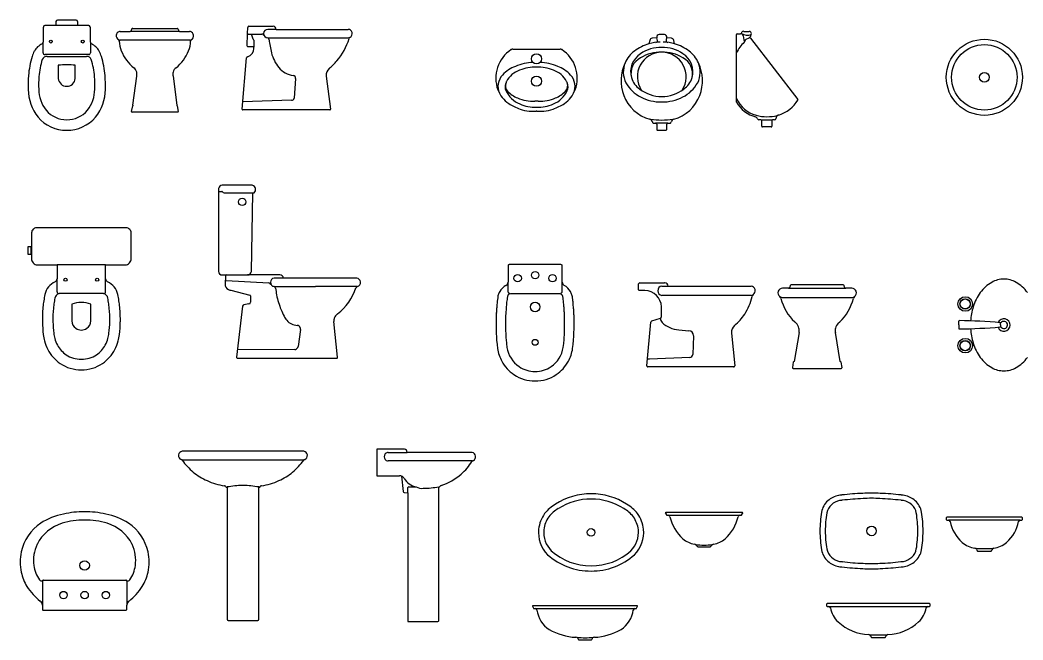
# Model space of a CAD drawing. Extents: x 39.13 to 46.93, y 83.64 to 89.41.
# Drawn here: x 39.307 to 44.118, y 86.313 to 89.286 of the extents above; entities that cross this region are included whole.
import ezdxf

# ---------------------------------------------------------------- set-up
doc = ezdxf.new("R2010")
doc.units = 0
doc.header["$LTSCALE"] = 0.02
doc.header["$MEASUREMENT"] = 0
doc.layers.get('0').update_dxf_attribs({"linetype": 'CONTINUOUS'})

msp = doc.modelspace()

# ---------------------------------------------------------------- linework, layer by layer
for p, q in [((39.5315, 89.2857), (39.4869, 89.2857)), ((39.5761, 89.2857), (39.5315, 89.2857)), ((39.418, 89.2492), (39.418, 89.1792)), ((39.5315, 89.2603), (39.4301, 89.2603)), ((39.4798, 89.2786), (39.4798, 89.2603)), ((39.6329, 89.2603), (39.5315, 89.2603)), ((39.5832, 89.2786), (39.5832, 89.2603)), ((39.6451, 89.1792), (39.6451, 89.2492)), ((39.8413, 89.2357), (39.8418, 89.2393)), ((39.8479, 89.2449), (39.9543, 89.2449)), ((39.9543, 89.2449), (40.0607, 89.2449)), ((40.0668, 89.2393), (40.0673, 89.2357)), ((40.3979, 89.2219), (40.3999, 89.2503)), ((40.405, 89.2558), (40.5221, 89.2558)), ((40.5363, 89.2411), (40.4952, 89.2411)), ((40.5363, 89.2411), (40.6881, 89.2411)), ((40.6881, 89.2411), (40.8809, 89.2411)), ((39.9543, 89.1896), (39.7875, 89.1896)), ((39.7881, 89.2307), (39.8357, 89.2307)), ((39.9543, 89.2307), (39.8357, 89.2307)), ((40.0729, 89.2307), (39.9543, 89.2307)), ((40.1211, 89.1896), (39.9543, 89.1896)), ((40.0729, 89.2307), (40.1205, 89.2307)), ((40.3974, 89.161), (40.3979, 89.2219)), ((40.4014, 89.2188), (40.4673, 89.2188)), ((40.426, 89.1948), (40.4177, 89.2188)), ((40.4283, 89.1888), (40.4293, 89.155)), ((40.4952, 89.2006), (40.6881, 89.2006)), ((40.6881, 89.2006), (40.8809, 89.2006)), ((42.3277, 89.1879), (42.3236, 89.1716)), ((42.3616, 89.201), (42.3393, 89.199)), ((42.3855, 89.2157), (42.3728, 89.2157)), ((42.3981, 89.2157), (42.3855, 89.2157)), ((42.4316, 89.199), (42.4093, 89.201)), ((42.4473, 89.1716), (42.4432, 89.1879)), ((42.7444, 88.892), (42.7444, 89.2169)), ((42.7475, 89.22), (42.7637, 89.22)), ((42.7672, 89.222), (42.7698, 89.2271)), ((42.7761, 89.2098), (42.7784, 89.1901)), ((42.7785, 89.2129), (42.7785, 89.2129)), ((42.7789, 89.2316), (42.8053, 89.2316)), ((42.79, 89.1936), (42.8042, 89.1997)), ((42.8113, 89.1982), (43.0384, 88.9052)), ((39.418, 89.128), (39.418, 89.1792)), ((39.6451, 89.1792), (39.6451, 89.128)), ((40.4263, 89.158), (40.4009, 89.158)), ((40.4293, 89.1489), (40.4293, 89.155)), ((41.6718, 89.1467), (41.7849, 89.1467)), ((41.7849, 89.1467), (41.8979, 89.1467)), ((39.6371, 89.1199), (39.4259, 89.1199)), ((39.4367, 89.1113), (39.5315, 89.1113)), ((39.5315, 89.1113), (39.6263, 89.1113)), ((40.3724, 88.8588), (40.3933, 89.1038)), ((39.491, 89.0687), (39.491, 89.0049)), ((39.5721, 89.0049), (39.5721, 89.0687)), ((39.8487, 88.8769), (39.8671, 89.0163)), ((40.0415, 89.0163), (40.0599, 88.8769)), ((40.629, 89.0054), (40.6219, 88.9107)), ((40.7765, 89.0171), (40.7968, 88.8589)), ((41.6373, 88.9831), (41.6361, 88.9796)), ((41.9336, 88.9796), (41.9324, 88.9831)), ((40.6098, 88.901), (40.3753, 88.8933)), ((39.8428, 88.8475), (39.8479, 88.8749)), ((40.0607, 88.8749), (40.0658, 88.8475)), ((40.7933, 88.8549), (40.3759, 88.8549)), ((41.7849, 88.8964), (41.7769, 88.8962)), ((41.7928, 88.8962), (41.7849, 88.8964)), ((39.8484, 88.8439), (39.8451, 88.8439)), ((39.9543, 88.8439), (39.8484, 88.8439)), ((40.0602, 88.8439), (39.9543, 88.8439)), ((40.0635, 88.8439), (40.0602, 88.8439)), ((41.7849, 88.8487), (41.7831, 88.8487)), ((41.7866, 88.8487), (41.7849, 88.8487)), ((42.8605, 88.8069), (42.8514, 88.8069)), ((42.8635, 88.8074), (42.9152, 88.8074)), ((42.8651, 88.7765), (42.8651, 88.8033)), ((42.9137, 88.8033), (42.9137, 88.7765)), ((42.9259, 88.8069), (42.9168, 88.8069)), ((42.9345, 88.8201), (42.9325, 88.8125)), ((42.3464, 88.7915), (42.3561, 88.7915)), ((42.3855, 88.7915), (42.3586, 88.7915)), ((42.3611, 88.7864), (42.3611, 88.7611)), ((42.3642, 88.7581), (42.3855, 88.7581)), ((42.4123, 88.7915), (42.3855, 88.7915)), ((42.3855, 88.7581), (42.4067, 88.7581)), ((42.4098, 88.7611), (42.4098, 88.7864)), ((42.4148, 88.7915), (42.4245, 88.7915)), ((42.9107, 88.7734), (42.8681, 88.7734)), ((40.2601, 88.4775), (40.2601, 88.4633)), ((40.4213, 88.4932), (40.2773, 88.4932)), ((40.2601, 88.4633), (40.2601, 88.0798)), ((40.2601, 88.4633), (40.2748, 88.4633)), ((40.2885, 88.4572), (40.4243, 88.4572)), ((40.4172, 88.0796), (40.4243, 88.4572)), ((40.4243, 88.4572), (40.4299, 88.4572)), ((39.6015, 88.2889), (39.3862, 88.2889)), ((39.8167, 88.2889), (39.6015, 88.2889)), ((39.3627, 88.2658), (39.3627, 88.1957)), ((39.8402, 88.1419), (39.8402, 88.2658)), ((39.345, 88.1977), (39.345, 88.1622)), ((39.3612, 88.1977), (39.345, 88.1977)), ((39.3612, 88.1957), (39.3612, 88.1977)), ((39.3627, 88.1957), (39.3612, 88.1957)), ((39.3612, 88.1653), (39.3612, 88.1957)), ((39.3627, 88.1957), (39.3627, 88.1653)), ((39.345, 88.1622), (39.3612, 88.1622)), ((39.3612, 88.1653), (39.3627, 88.1653)), ((39.3612, 88.1622), (39.3612, 88.1653)), ((39.3627, 88.1653), (39.3627, 88.1419)), ((39.3911, 88.1115), (39.4849, 88.1115)), ((39.4849, 88.1115), (39.4849, 88.0441)), ((39.718, 88.1115), (39.4849, 88.1115)), ((39.718, 88.1115), (39.8118, 88.1115)), ((39.718, 88.0441), (39.718, 88.1115)), ((41.6482, 88.1073), (41.6482, 88.0292)), ((41.778, 88.1128), (41.6538, 88.1128)), ((41.9021, 88.1128), (41.778, 88.1128)), ((41.9077, 88.0292), (41.9077, 88.1073)), ((39.4849, 87.9818), (39.4849, 88.0441)), ((39.718, 87.9818), (39.718, 88.0441)), ((40.2765, 88.0634), (40.2986, 88.0634)), ((40.2935, 88.0595), (40.2905, 88.0198)), ((40.2966, 88.036), (40.5003, 88.0249)), ((40.2986, 88.0634), (40.3985, 88.0634)), ((40.5541, 88.0634), (40.3985, 88.0634)), ((40.5703, 88.0482), (40.5262, 88.0482)), ((40.7244, 88.0482), (40.5703, 88.0482)), ((40.9226, 88.0482), (40.7244, 88.0482)), ((40.3136, 87.9911), (40.3168, 87.9903)), ((40.3181, 87.99), (40.4098, 87.9668)), ((40.5262, 88.0076), (40.7244, 88.0076)), ((40.9226, 88.0076), (40.7244, 88.0076)), ((41.6482, 87.9825), (41.6482, 88.0292)), ((41.9077, 87.9825), (41.9077, 88.0292)), ((42.2746, 87.9921), (42.2746, 88.02)), ((42.305, 87.989), (42.2776, 87.989)), ((42.2806, 88.026), (42.3992, 88.026)), ((42.3861, 88.0098), (42.416, 88.0098)), ((42.416, 88.0098), (42.6, 88.0098)), ((42.6, 88.0098), (42.8139, 88.0098)), ((42.9942, 88.0004), (42.9648, 88.0004)), ((42.9942, 88.0004), (43.131, 88.0004)), ((43.0013, 88.012), (42.9997, 88.0049)), ((43.131, 88.0156), (43.0063, 88.0156)), ((43.2557, 88.0156), (43.131, 88.0156)), ((43.131, 88.0004), (43.2679, 88.0004)), ((43.2623, 88.0049), (43.2608, 88.012)), ((43.2973, 88.0004), (43.2679, 88.0004)), ((39.4965, 87.9742), (39.4946, 87.9743)), ((39.6015, 87.9742), (39.4965, 87.9742)), ((39.7064, 87.9742), (39.6015, 87.9742)), ((39.7083, 87.9743), (39.7064, 87.9742)), ((40.4132, 87.963), (40.4132, 87.9331)), ((41.6483, 87.981), (41.6482, 87.9825)), ((41.778, 87.9724), (41.6592, 87.9724)), ((41.8967, 87.9724), (41.778, 87.9724)), ((41.9076, 87.981), (41.9077, 87.9825)), ((42.6, 87.9647), (42.3861, 87.9647)), ((42.8139, 87.9647), (42.6, 87.9647)), ((42.9648, 87.9548), (43.131, 87.9548)), ((43.131, 87.9548), (43.2973, 87.9548)), ((39.5553, 87.923), (39.5553, 87.8429)), ((39.6476, 87.8429), (39.6476, 87.923)), ((40.3752, 87.9139), (40.3454, 87.6691)), ((40.4056, 87.924), (40.3809, 87.9205)), ((42.384, 87.8637), (42.384, 87.911)), ((40.8307, 87.6691), (40.8126, 87.8398)), ((42.3374, 87.8431), (42.3787, 87.8561)), ((43.8109, 87.8241), (43.8109, 87.8421)), ((40.6519, 87.8013), (40.6407, 87.7202)), ((42.3136, 87.6276), (42.3323, 87.837)), ((42.3323, 87.837), (42.3323, 87.8375)), ((42.4672, 87.8), (42.5158, 87.7959)), ((43.0231, 87.8382), (43.0296, 87.8321)), ((43.2324, 87.8321), (43.239, 87.8382)), ((43.8109, 87.8241), (43.8109, 87.8062)), ((44.0109, 87.8241), (44.0109, 87.8323)), ((44.0109, 87.8241), (44.0109, 87.816)), ((41.5935, 87.7504), (41.5955, 87.7302)), ((41.6386, 87.7542), (41.6405, 87.7352)), ((41.9154, 87.7352), (41.9173, 87.7542)), ((41.9604, 87.7302), (41.9624, 87.7504)), ((42.5376, 87.7721), (42.5341, 87.6819)), ((42.7201, 87.7843), (42.7353, 87.6276)), ((43.0438, 87.7875), (43.0201, 87.6481)), ((43.242, 87.6481), (43.2182, 87.7875)), ((40.6247, 87.706), (40.3497, 87.7045)), ((41.5955, 87.7302), (41.598, 87.7099)), ((41.6405, 87.7352), (41.6429, 87.7159)), ((41.913, 87.7159), (41.9154, 87.7352)), ((41.9579, 87.7099), (41.9604, 87.7302)), ((40.3505, 87.6635), (40.8257, 87.6635)), ((42.3249, 87.6591), (42.3164, 87.6591)), ((42.3259, 87.6591), (42.3249, 87.6591)), ((42.5199, 87.6677), (42.3259, 87.6591)), ((42.7302, 87.6221), (42.3186, 87.6221)), ((43.0165, 87.6445), (43.0119, 87.6192)), ((43.0155, 87.6152), (43.0205, 87.6152)), ((43.0165, 87.6446), (43.0165, 87.6445)), ((43.0205, 87.6152), (43.131, 87.6152)), ((43.131, 87.6152), (43.2416, 87.6152)), ((43.2416, 87.6152), (43.2466, 87.6152)), ((43.2456, 87.6445), (43.2455, 87.6446)), ((43.2501, 87.6192), (43.2456, 87.6445)), ((40.1652, 87.2178), (40.0862, 87.2178)), ((40.3766, 87.2178), (40.1652, 87.2178)), ((40.5879, 87.2178), (40.3766, 87.2178)), ((40.6669, 87.2178), (40.5879, 87.2178)), ((41.0186, 87.2281), (41.0186, 87.1004)), ((41.1493, 87.2281), (41.0186, 87.2281)), ((40.0858, 87.1773), (40.3766, 87.1773)), ((40.3766, 87.1773), (40.6673, 87.1773)), ((41.2732, 87.1714), (41.0727, 87.1714)), ((41.0728, 87.2119), (41.1635, 87.2119)), ((41.2732, 87.2119), (41.1635, 87.2119)), ((41.4736, 87.2119), (41.2732, 87.2119)), ((41.4737, 87.1714), (41.2732, 87.1714)), ((41.0186, 87.1004), (41.1267, 87.1004)), ((41.1372, 87.0984), (41.1453, 87.0254)), ((40.2934, 87.0485), (40.2939, 87.0479)), ((40.3005, 87.0463), (40.3005, 86.4119)), ((40.3775, 87.0536), (40.3744, 87.0535)), ((40.4526, 86.4119), (40.4526, 87.0463)), ((40.4592, 87.0479), (40.4597, 87.0485)), ((41.1681, 87.0188), (41.1681, 87.0436)), ((41.1716, 87.0472), (41.2076, 87.0472)), ((41.3161, 86.405), (41.3161, 87.0472)), ((41.1504, 87.0198), (41.1681, 87.0188)), ((41.1681, 87.0188), (41.1676, 86.4009)), ((42.4028, 86.9209), (42.4078, 86.9123)), ((42.5883, 86.9234), (42.4043, 86.9234)), ((42.4098, 86.9113), (42.4159, 86.9113)), ((42.4159, 86.9113), (42.5883, 86.9113)), ((42.7723, 86.9234), (42.5883, 86.9234)), ((42.5883, 86.9113), (42.7606, 86.9113)), ((42.7606, 86.9113), (42.7667, 86.9113)), ((42.7687, 86.9123), (42.7738, 86.9209)), ((43.7504, 86.8986), (43.7504, 86.8905)), ((43.9329, 86.9016), (43.7534, 86.9016)), ((43.7534, 86.8874), (43.7613, 86.8874)), ((43.7678, 86.8874), (43.7613, 86.8874)), ((43.9329, 86.8874), (43.7678, 86.8874)), ((44.1123, 86.9016), (43.9329, 86.9016)), ((44.0979, 86.8874), (43.9329, 86.8874)), ((44.1044, 86.8874), (44.0979, 86.8874)), ((44.1044, 86.8874), (44.1123, 86.8874)), ((44.1153, 86.8905), (44.1153, 86.8986)), ((42.5589, 86.7597), (42.5883, 86.7597)), ((42.5883, 86.7597), (42.6177, 86.7597)), ((43.8965, 86.7456), (43.898, 86.7409)), ((43.8999, 86.7394), (43.9329, 86.7394)), ((43.9329, 86.7394), (43.9658, 86.7394)), ((43.9678, 86.7409), (43.9692, 86.7456)), ((39.4144, 86.5955), (39.4144, 86.4797)), ((39.42, 86.6001), (39.6172, 86.6001)), ((39.6172, 86.6001), (39.8144, 86.6001)), ((39.8199, 86.5955), (39.8199, 86.4797)), ((39.4144, 86.4797), (39.4144, 86.4603)), ((39.419, 86.4561), (39.6172, 86.4561)), ((39.6172, 86.4561), (39.8154, 86.4561)), ((39.8199, 86.4603), (39.8199, 86.4797)), ((41.7658, 86.4741), (41.7703, 86.465)), ((42.0177, 86.4766), (41.7673, 86.4766)), ((41.7719, 86.4641), (41.7792, 86.4641)), ((41.7792, 86.4641), (42.0177, 86.4641)), ((42.2681, 86.4766), (42.0177, 86.4766)), ((42.0177, 86.4641), (42.2562, 86.4641)), ((42.2562, 86.4641), (42.2635, 86.4641)), ((42.265, 86.465), (42.2696, 86.4741)), ((43.176, 86.4845), (43.176, 86.4764)), ((43.4243, 86.4875), (43.179, 86.4875)), ((43.179, 86.4733), (43.1869, 86.4733)), ((43.1869, 86.4733), (43.1934, 86.4733)), ((43.1934, 86.4733), (43.4243, 86.4733)), ((43.6697, 86.4875), (43.4243, 86.4875)), ((43.4243, 86.4733), (43.6553, 86.4733)), ((43.6553, 86.4733), (43.6618, 86.4733)), ((43.6618, 86.4733), (43.6697, 86.4733)), ((43.6727, 86.4764), (43.6727, 86.4845)), ((40.3056, 86.4068), (40.3766, 86.4068)), ((40.3766, 86.4068), (40.4475, 86.4068)), ((41.1676, 86.4009), (41.312, 86.4009)), ((41.9888, 86.3129), (42.0177, 86.3129)), ((42.0177, 86.3129), (42.0466, 86.3129)), ((43.388, 86.3315), (43.3894, 86.3268)), ((43.3914, 86.3253), (43.4243, 86.3253)), ((43.4243, 86.3253), (43.4573, 86.3253)), ((43.4592, 86.3268), (43.4607, 86.3315))]:
    msp.add_line(p, q)
for centre, radius in [((39.455, 89.1823), 0.0071), ((39.6081, 89.1823), 0.0071), ((43.9329, 89.0111), 0.1825), ((43.9329, 89.0111), 0.1571), ((41.7849, 89.1001), 0.0243), ((41.7849, 88.9927), 0.0243), ((43.9329, 89.0111), 0.0228), ((40.3733, 88.4136), 0.0177), ((41.778, 88.0621), 0.0177), ((39.5254, 88.0406), 0.0076), ((39.6775, 88.0406), 0.0076), ((41.6943, 88.0474), 0.0177), ((41.8616, 88.0474), 0.0177), ((43.8409, 87.9241), 0.035), ((43.8409, 87.9241), 0.025), ((43.8409, 87.9241), 0.024), ((41.778, 87.9096), 0.0228), ((41.778, 87.7403), 0.0142), ((43.8409, 87.7241), 0.035), ((43.8409, 87.7241), 0.025), ((43.8409, 87.7241), 0.024), ((42.0465, 86.8288), 0.0182), ((43.3916, 86.8355), 0.0228), ((39.6172, 86.67), 0.0228), ((39.5158, 86.5281), 0.0177), ((39.6172, 86.5281), 0.0177), ((39.7186, 86.5281), 0.0177)]:
    msp.add_circle(centre, radius)
for centre, radius, start, end in [((39.4871, 89.2784), 0.00728, 91.4261, 178.5739), ((39.5759, 89.2784), 0.00728, 1.4261, 88.5739), ((39.4297, 89.2486), 0.0117, 87.8078, 177.2131), ((39.6333, 89.2486), 0.0117, 2.7869, 92.1922), ((39.8357, 89.2363), 0.0056, 269.9675, 354.5798), ((39.8475, 89.2391), 0.00574, 86.5792, 178.4417), ((40.0611, 89.2391), 0.00574, 1.5583, 93.4208), ((40.0729, 89.2363), 0.0056, 185.4202, 270.0325), ((40.4054, 89.2504), 0.00547, 94.1616, 181.2911), ((40.4957, 89.2209), 0.0203, 91.377, 268.623), ((40.5206, 89.2402), 0.0157, 3.3524, 84.6374), ((40.8804, 89.2209), 0.0203, 299.8396, 88.623), ((39.7895, 89.2101), 0.0207, 104.2882, 240.8835), ((39.7752, 89.1849), 0.00832, 1.3411, 59.4583), ((39.7895, 89.2101), 0.0207, 240.8835, 257.3981), ((39.7883, 89.2129), 0.0177, 90.4662, 102.6402), ((39.7872, 89.1981), 0.00847, 254.9055, 271.9871), ((40.1203, 89.2129), 0.0177, 77.3598, 89.5338), ((40.1214, 89.1981), 0.00847, 268.0129, 285.0945), ((40.1191, 89.2101), 0.0207, 282.6019, 299.1165), ((40.1191, 89.2101), 0.0207, 299.1165, 75.7118), ((40.1334, 89.1849), 0.00832, 120.5417, 178.6589), ((40.4012, 89.2222), 0.00334, 185.0477, 273.7497), ((40.4066, 89.1838), 0.0223, 20.4957, 29.4944), ((40.4191, 89.1876), 0.00927, 7.6213, 25.579), ((40.4681, 89.2091), 0.00973, 25.1718, 94.4429), ((40.4911, 89.1903), 0.0108, 6.2997, 74.787), ((41.2481, 89.2915), 0.753, 187.6314, 192.49), ((40.593, 89.2889), 0.3072, 319.6681, 342.5011), ((40.8804, 89.2209), 0.0203, 271.377, 299.8396), ((40.8985, 89.193), 0.013, 127.8128, 164.3008), ((42.342, 89.1846), 0.0147, 100.3625, 167.0914), ((42.3561, 89.1869), 0.0086, 273.0142, 6.5565), ((42.3729, 89.2041), 0.0116, 90.3819, 195.2487), ((42.324, 89.1854), 0.0407, 3.4314, 22.5579), ((42.398, 89.2041), 0.0116, 344.7513, 89.6181), ((42.4469, 89.1854), 0.0407, 157.4421, 176.5686), ((42.4148, 89.1869), 0.0086, 173.4435, 266.9858), ((42.4289, 89.1846), 0.0147, 12.9086, 79.6375), ((42.7475, 89.2169), 0.00304, 90, 180), ((42.7642, 89.2073), 0.0127, 90.5852, 92.4239), ((42.7639, 89.2237), 0.0037, 272.4449, 332.9609), ((42.7642, 89.2073), 0.0127, 57.0305, 90.5852), ((42.7966, 89.2666), 0.0534, 236.62, 290.0311), ((42.778, 89.222), 0.00969, 84.7956, 148.3345), ((42.7651, 89.2086), 0.0112, 6.4831, 57.0305), ((42.776, 89.2125), 0.00253, 47.3931, 47.5376), ((42.788, 89.1909), 0.00966, 184.6853, 242.5951), ((42.7958, 89.1831), 0.0119, 118.5009, 170.9842), ((42.8063, 89.1918), 0.00817, 51.5282, 104.2823), ((42.8059, 89.2233), 0.00831, 26.6179, 94.6666), ((42.8189, 89.2041), 0.00958, 153.6028, 217.8184), ((42.779, 89.2313), 0.0389, 323.7706, 337.5139), ((42.8028, 89.2201), 0.0126, 342.8586, 33.4016), ((39.4443, 89.0999), 0.0776, 113.4269, 151.7341), ((39.4094, 89.1787), 0.00861, 297.917, 3.3675), ((39.6536, 89.1787), 0.00861, 176.6325, 242.083), ((39.6188, 89.0999), 0.0776, 28.2659, 66.5731), ((39.9037, 89.1851), 0.1202, 180.0013, 203.092), ((39.9756, 89.2099), 0.1961, 201.5225, 231.295), ((39.933, 89.2099), 0.1961, 308.705, 338.4775), ((40.0049, 89.1851), 0.1202, 336.908, 359.9987), ((40.4004, 89.161), 0.00302, 178.6609, 280.1365), ((40.3862, 89.1512), 0.0432, 287.1521, 356.995), ((40.4261, 89.1548), 0.00325, 3.638, 86.362), ((41.7529, 89.0071), 0.1634, 123.2746, 200.0365), ((41.6721, 89.1323), 0.0144, 90.945, 127.9351), ((41.8976, 89.1323), 0.0144, 52.0649, 89.055), ((41.8168, 89.0071), 0.1634, 339.9635, 56.7254), ((42.3815, 88.9697), 0.2101, 105.9954, 127.1347), ((42.3796, 88.9921), 0.1624, 87.9205, 126.0029), ((42.3815, 88.9697), 0.2101, 90.8586, 105.9954), ((42.3913, 88.9921), 0.1624, 53.9971, 92.0795), ((42.3894, 88.9697), 0.2101, 74.0046, 89.1414), ((42.3894, 88.9697), 0.2101, 52.8653, 74.0046), ((42.8733, 89.073), 0.1403, 130.9441, 156.7971), ((42.776, 89.1848), 0.008, 313.0631, 1.6972), ((39.7789, 88.9833), 0.4327, 162.8276, 175.2411), ((39.4679, 89.0843), 0.1059, 150.3607, 165.3493), ((39.7789, 88.9833), 0.382, 162.8276, 175.242), ((39.4362, 89.0874), 0.0239, 88.7269, 158.6533), ((39.4259, 89.1278), 0.00792, 178.4283, 270), ((39.6268, 89.0874), 0.0239, 21.3467, 91.2731), ((39.6371, 89.1278), 0.00792, 270, 1.5717), ((39.2841, 88.9833), 0.382, 4.758, 17.1724), ((39.5951, 89.0843), 0.1059, 14.6507, 29.6393), ((39.2841, 88.9833), 0.4327, 4.7589, 17.1724), ((40.4012, 89.1021), 0.00809, 106.8128, 168.1663), ((40.7114, 89.1835), 0.2059, 195.4562, 217.6739), ((40.5902, 89.2961), 0.314, 309.435, 318.9953), ((42.34, 89.0231), 0.1425, 126.7849, 156.2707), ((42.3357, 89.038), 0.0999, 121.107, 196.6134), ((42.3208, 89.0295), 0.0833, 116.1699, 193.9306), ((42.3859, 89.0139), 0.1177, 90.209, 213.2276), ((42.3806, 88.9482), 0.1835, 88.4845, 121.7347), ((42.3903, 88.9482), 0.1835, 58.2653, 91.5155), ((42.385, 89.0139), 0.1177, 326.7724, 89.791), ((42.4352, 89.038), 0.0999, 343.3866, 58.893), ((42.4501, 89.0295), 0.0833, 346.0694, 63.8301), ((42.4309, 89.0231), 0.1425, 23.7293, 53.2151), ((39.5315, 88.7999), 0.2718, 81.4217, 98.5783), ((39.8311, 89.0264), 0.0374, 15.6886, 54.2955), ((40.0775, 89.0264), 0.0374, 125.7045, 164.3114), ((40.631, 89.1261), 0.1072, 219.6478, 263.2505), ((40.8163, 89.0234), 0.0403, 131.3469, 188.9427), ((41.742, 88.9097), 0.1647, 110.8299, 136.9827), ((41.7381, 88.9396), 0.1107, 108.0847, 151.9758), ((41.7712, 88.8633), 0.2187, 90.6695, 113.6486), ((41.7833, 88.8446), 0.2155, 89.5804, 111.659), ((41.7864, 88.8446), 0.2155, 68.341, 90.4196), ((41.7985, 88.8633), 0.2187, 66.3514, 89.3305), ((41.8316, 88.9396), 0.1107, 28.0242, 71.9153), ((41.8277, 88.9097), 0.1647, 43.0173, 69.1701), ((42.3902, 88.9946), 0.2, 154.5906, 200.5756), ((42.3165, 89.0367), 0.1155, 157.7484, 206.5163), ((42.4544, 89.0367), 0.1155, 333.4837, 22.2516), ((42.3807, 88.9946), 0.2, 339.4244, 25.4094), ((39.8535, 88.977), 0.5076, 175.2286, 182.7183), ((39.8535, 88.977), 0.4569, 175.2279, 182.8624), ((39.5315, 89.0086), 0.0407, 185.2391, 354.7609), ((39.2095, 88.977), 0.4569, 357.1376, 4.7721), ((39.2095, 88.977), 0.5076, 357.2817, 4.7714), ((39.8169, 89.0264), 0.0512, 348.5788, 11.4212), ((40.0917, 89.0264), 0.0512, 168.5788, 191.4212), ((40.6159, 89.0066), 0.0132, 354.8932, 78.9558), ((41.6785, 88.9678), 0.0786, 136.3128, 205.1724), ((41.8912, 88.9678), 0.0786, 334.8276, 43.6872), ((42.3344, 89.0365), 0.0982, 195.9887, 236.3808), ((42.4365, 89.0365), 0.0982, 303.6192, 344.0113), ((39.5586, 88.9538), 0.212, 180.2252, 218.926), ((39.5586, 88.9538), 0.1613, 179.85, 218.7301), ((39.5045, 88.9538), 0.1613, 321.2699, 0.15), ((39.5045, 88.9538), 0.212, 321.074, 359.7748), ((41.7367, 89.0062), 0.148, 201.8466, 234.7411), ((41.678, 88.9657), 0.0442, 161.6944, 204.5136), ((41.6724, 88.9704), 0.0374, 155.5926, 224.5763), ((41.7528, 88.9998), 0.1264, 204.5136, 247.3273), ((41.6879, 88.972), 0.0514, 157.5043, 164.3404), ((41.8169, 88.9998), 0.1264, 292.6727, 335.4864), ((41.833, 89.0062), 0.148, 305.2589, 338.1534), ((41.8973, 88.9704), 0.0374, 315.4237, 24.4074), ((41.8818, 88.972), 0.0514, 15.6596, 22.4957), ((41.8917, 88.9657), 0.0442, 335.4864, 18.3056), ((42.3632, 89.0697), 0.1722, 209.4138, 242.6695), ((42.3843, 89.0902), 0.171, 232.416, 270.3839), ((42.3866, 89.0902), 0.171, 269.6161, 307.584), ((42.4077, 89.0697), 0.1722, 297.3305, 330.5862), ((40.6114, 88.9114), 0.0105, 260.8653, 355.8697), ((41.7484, 89.0452), 0.144, 224.5763, 247.5625), ((41.7737, 89.1067), 0.2105, 247.5625, 270.8624), ((41.796, 89.1067), 0.2105, 269.1376, 292.4375), ((41.8213, 89.0452), 0.144, 292.4375, 315.4237), ((42.376, 88.9882), 0.1844, 200.2862, 254.8196), ((42.3837, 89.1129), 0.22, 243.0862, 270.4647), ((42.3872, 89.1129), 0.22, 269.5353, 296.9138), ((42.3949, 88.9882), 0.1844, 285.1804, 339.7138), ((42.8772, 88.9686), 0.1451, 203.84, 254.2787), ((42.8963, 88.9885), 0.1663, 287.8151, 328.724), ((43.0351, 88.9037), 0.00366, 335.4665, 24.5335), ((39.5303, 88.9359), 0.1282, 220.3937, 270.5414), ((39.5327, 88.9359), 0.1282, 269.4586, 319.6063), ((39.8521, 88.8743), 0.00427, 143.3554, 172.7304), ((40.0565, 88.8743), 0.00427, 7.2696, 36.6446), ((40.3759, 88.8585), 0.00355, 175.1108, 270), ((40.7933, 88.8585), 0.00355, 270, 7.3012), ((41.7958, 89.1108), 0.2678, 237.3387, 243.7374), ((41.8282, 89.1764), 0.341, 243.7374, 248.9326), ((41.7766, 89.046), 0.1782, 246.0093, 272.6576), ((41.7543, 88.9848), 0.1356, 248.9326, 268.1549), ((41.7831, 89.8783), 1.0296, 268.1549, 270), ((41.7931, 89.046), 0.1782, 267.3424, 293.9907), ((41.7866, 89.8783), 1.0296, 270, 271.8451), ((41.8154, 88.9848), 0.1356, 271.8451, 291.0674), ((41.7415, 89.1764), 0.341, 291.0674, 296.2626), ((41.7739, 89.1108), 0.2678, 296.2626, 302.6613), ((42.8772, 88.9686), 0.1533, 209.9713, 254.2787), ((39.5303, 88.9359), 0.1789, 220.1545, 270.388), ((39.5327, 88.9359), 0.1789, 269.612, 319.8455), ((39.8455, 88.8467), 0.00285, 165.0181, 260.4962), ((40.0631, 88.8467), 0.00285, 279.5038, 14.9819), ((42.322, 88.7914), 0.0197, 16.7492, 73.2508), ((42.3947, 89.355), 0.5489, 263.4102, 269.0334), ((42.3762, 89.355), 0.5489, 270.9666, 276.5898), ((42.4489, 88.7914), 0.0197, 106.7492, 163.2508), ((42.83, 88.8063), 0.0158, 20.9187, 69.0813), ((42.8901, 89.0263), 0.2042, 255.1792, 284.0205), ((42.8516, 88.814), 0.00717, 196.9802, 267.8826), ((42.8605, 88.8022), 0.00466, 13.85, 90.4), ((42.9171, 88.8035), 0.00337, 95.4693, 183.3281), ((42.926, 88.8134), 0.00654, 268.9232, 351.5495), ((42.9508, 88.8127), 0.0179, 101.6289, 155.6907), ((39.5327, 88.9359), 0.1789, 269.4586, 269.612), ((42.3464, 88.797), 0.00554, 179.6268, 270.3732), ((42.3568, 88.7872), 0.00435, 349.5762, 100.4238), ((42.3642, 88.7611), 0.00304, 180, 270), ((42.4067, 88.7611), 0.00304, 270, 0), ((42.4141, 88.7872), 0.00435, 79.5762, 190.4238), ((42.4245, 88.797), 0.00554, 269.6268, 0.3732), ((42.8681, 88.7765), 0.00304, 180, 270), ((42.9107, 88.7765), 0.00304, 270, 360), ((40.2776, 88.4756), 0.0176, 90.738, 173.977), ((40.4171, 88.4732), 0.0205, 308.8039, 78.1265), ((40.2747, 88.458), 0.00533, 38.2584, 88.6115), ((40.288, 88.4696), 0.0124, 222.2662, 262.948), ((40.2879, 88.4662), 0.00902, 261.0137, 273.5292), ((39.3859, 88.2657), 0.0232, 89.3218, 179.7659), ((39.817, 88.2657), 0.0232, 0.2341, 90.6782), ((39.3921, 88.1409), 0.0294, 177.9127, 268.1374), ((39.8108, 88.1409), 0.0294, 271.8626, 2.0873), ((40.2764, 88.0797), 0.0163, 179.602, 270.2521), ((40.3989, 88.0818), 0.0184, 268.617, 353.0938), ((41.6535, 88.1075), 0.00535, 87.5438, 182.4562), ((41.9024, 88.1075), 0.00535, 357.5438, 92.4562), ((39.4663, 88.0467), 0.0188, 300.3559, 352.2639), ((39.7366, 88.0467), 0.0188, 187.7361, 239.6441), ((40.2969, 88.0409), 0.00493, 187.6747, 265.8637), ((40.2985, 88.0583), 0.00508, 88.2472, 166.6212), ((40.5289, 88.0279), 0.0205, 97.608, 262.392), ((40.5542, 88.0472), 0.0161, 3.3384, 90.3569), ((40.9198, 88.0279), 0.0205, 287.501, 82.392), ((44.0265, 87.9253), 0.118, 90, 119.6634), ((44.0265, 87.9253), 0.118, 60.3366, 90), ((39.5128, 87.9502), 0.0883, 114.7771, 167.3234), ((39.6901, 87.9502), 0.0883, 12.6766, 65.2229), ((40.3209, 88.0207), 0.0304, 181.7553, 241.9097), ((40.3237, 88.026), 0.0364, 241.9886, 253.8918), ((40.3237, 88.026), 0.0364, 259.0542, 261.2599), ((40.4999, 88.0125), 0.0124, 27.5599, 88.025), ((40.5215, 87.9959), 0.0125, 19.2791, 82.4054), ((41.1965, 88.0767), 0.6676, 186.599, 189.4105), ((40.6711, 88.0801), 0.2589, 308.0902, 342.4509), ((40.9289, 87.9965), 0.0122, 103.7183, 153.0615), ((40.9198, 88.0279), 0.0205, 277.608, 287.501), ((41.7442, 87.9159), 0.152, 153.5482, 160.2011), ((41.682, 87.9395), 0.086, 120.9112, 149.1346), ((41.6288, 88.0305), 0.0195, 297.6146, 356.1651), ((41.9271, 88.0305), 0.0195, 183.8349, 242.3854), ((41.8739, 87.9395), 0.086, 30.8654, 59.0888), ((41.8117, 87.9159), 0.152, 19.7989, 26.4518), ((42.2806, 88.02), 0.00608, 90, 180), ((42.2776, 87.9921), 0.00304, 180, 270), ((42.3023, 87.9072), 0.0819, 2.6395, 88.0998), ((42.3891, 87.9873), 0.0228, 97.533, 262.467), ((42.3994, 88.0196), 0.00639, 84.3196, 91.4996), ((42.3985, 88.0085), 0.0175, 4.1813, 84.9791), ((42.8109, 87.9873), 0.0228, 306.7679, 82.467), ((42.9657, 87.9776), 0.0228, 92.2344, 231.0791), ((42.9939, 88.0063), 0.00597, 272.1739, 346.4049), ((43.0059, 88.0108), 0.00479, 84.793, 165.191), ((43.2561, 88.0108), 0.00479, 14.809, 95.207), ((43.2681, 88.0063), 0.00597, 193.5951, 267.8261), ((43.2964, 87.9776), 0.0228, 308.9209, 87.7656), ((44.0544, 87.8763), 0.1744, 119.6634, 143.9726), ((43.9985, 87.8763), 0.1744, 36.0274, 60.3366), ((40.0449, 87.8405), 0.6316, 171.0136, 173.7971), ((40.0449, 87.8405), 0.6316, 168.2086, 171.0136), ((39.6501, 87.9098), 0.1803, 164.0139, 173.1613), ((39.4985, 87.9508), 0.0234, 92.5913, 158.2206), ((39.4934, 87.9827), 0.00853, 186.191, 278.2537), ((39.7044, 87.9508), 0.0234, 21.7794, 87.4087), ((39.7095, 87.9827), 0.00853, 261.7463, 353.809), ((39.5528, 87.9098), 0.1803, 6.8387, 15.9861), ((39.158, 87.8405), 0.6316, 8.9864, 11.7914), ((39.158, 87.8405), 0.6316, 6.2029, 8.9864), ((40.4084, 87.9621), 0.00485, 10.5103, 72.8155), ((40.9912, 88.0649), 0.4637, 192.1175, 201.281), ((41.7354, 87.9209), 0.14, 173.1572, 175.0676), ((44.3734, 87.6043), 2.7968, 172.8346, 173.1572), ((44.3734, 87.6043), 2.7968, 172.7299, 172.8346), ((41.6417, 87.9528), 0.043, 160.2011, 172.7299), ((44.3734, 87.6043), 2.7515, 172.5882, 173.1572), ((41.6594, 87.9578), 0.0146, 90.9027, 174.2911), ((41.6543, 87.9821), 0.00613, 190.2238, 274.4701), ((41.8965, 87.9578), 0.0146, 5.7089, 89.0973), ((41.9016, 87.9821), 0.00613, 265.5299, 349.7762), ((39.1825, 87.6043), 2.7515, 6.8428, 7.4118), ((41.9142, 87.9528), 0.043, 7.2701, 19.7989), ((39.1825, 87.6043), 2.7968, 7.1654, 7.2701), ((39.1825, 87.6043), 2.7968, 6.8428, 7.1654), ((41.8205, 87.9209), 0.14, 4.9324, 6.8428), ((42.5552, 88.0213), 0.2708, 327.4288, 346.8421), ((42.8109, 87.9873), 0.0228, 277.533, 306.7679), ((42.8347, 87.9566), 0.0161, 129.5339, 169.1836), ((42.9371, 87.9442), 0.0211, 17.8466, 47.5758), ((42.9657, 87.9776), 0.0228, 231.0791, 267.7656), ((43.1821, 88.0069), 0.2319, 194.0214, 226.6838), ((43.0799, 88.0069), 0.2319, 313.3162, 345.9786), ((43.2964, 87.9776), 0.0228, 272.2344, 308.9209), ((43.3249, 87.9442), 0.0211, 132.4242, 162.1534), ((44.0984, 87.8443), 0.2289, 143.9726, 163.2353), ((40.0712, 87.8499), 0.6569, 174.8567, 181.0525), ((40.0712, 87.8499), 0.6063, 174.901, 181.0362), ((40.0449, 87.8405), 0.5809, 171.0136, 173.7509), ((39.6015, 87.8038), 0.1278, 68.8367, 111.1633), ((39.158, 87.8405), 0.5809, 6.2491, 8.9864), ((39.1317, 87.8499), 0.6063, 358.9638, 5.099), ((39.1317, 87.8499), 0.6569, 358.9475, 5.1433), ((40.3823, 87.9135), 0.0072, 101.8243, 177.0803), ((40.4043, 87.9328), 0.00886, 278.1196, 2.2692), ((40.939, 88.0615), 0.4141, 203.4587, 208.1333), ((44.0032, 87.7204), 2.4166, 175.6792, 176.1859), ((42.6799, 87.8204), 1.0895, 175.2364, 175.6792), ((49.0685, 87.288), 7.5002, 175.06757, 175.23636), ((44.0032, 87.7204), 2.3712, 175.6792, 176.1859), ((42.6799, 87.8204), 1.0442, 175.2364, 175.6792), ((49.0685, 87.288), 7.4549, 175.06757, 175.23636), ((41.7354, 87.9209), 0.0946, 173.1572, 175.0676), ((41.8205, 87.9209), 0.0946, 4.9324, 6.8428), ((34.4874, 87.288), 7.4549, 4.76364, 4.93243), ((40.876, 87.8204), 1.0442, 4.3208, 4.7636), ((39.5528, 87.7204), 2.3712, 3.8141, 4.3208), ((34.4874, 87.288), 7.5002, 4.76364, 4.93243), ((40.876, 87.8204), 1.0895, 4.3208, 4.7636), ((39.5528, 87.7204), 2.4166, 3.8141, 4.3208), ((44.1679, 87.8233), 0.3015, 163.2353, 176.3087), ((40.028, 87.8533), 0.5631, 181.4584, 187.1156), ((39.6024, 87.8459), 0.0471, 183.5983, 234.6498), ((39.6005, 87.8459), 0.0471, 305.3502, 356.4017), ((39.1749, 87.8533), 0.5631, 352.8844, 358.5416), ((40.6738, 87.9146), 0.111, 205.8242, 218.1866), ((40.6404, 87.8932), 0.0717, 221.2689, 267.4491), ((40.8498, 87.8434), 0.0374, 160.2614, 185.4886), ((40.8545, 87.8407), 0.0427, 123.557, 158.9695), ((42.1398, 87.8486), 0.5488, 178.5679, 179.669), ((42.8233, 87.8447), 1.2324, 179.669, 180), ((45.7976, 87.8447), 4.2067, 180, 180.1792), ((42.0584, 87.8507), 0.4675, 177.3749, 178.5679), ((42.0299, 87.852), 0.4389, 176.1859, 177.3749), ((42.1398, 87.8486), 0.5035, 178.5679, 179.669), ((42.8233, 87.8447), 1.1871, 179.669, 180), ((45.7976, 87.8447), 4.1614, 180, 180.1792), ((42.0584, 87.8507), 0.4222, 177.3749, 178.5679), ((42.0299, 87.852), 0.3936, 176.1859, 177.3749), ((41.526, 87.852), 0.3936, 2.6251, 3.8141), ((41.4975, 87.8507), 0.4222, 1.4321, 2.6251), ((41.4161, 87.8486), 0.5035, 0.331, 1.4321), ((40.7326, 87.8447), 1.1871, 0, 0.331), ((37.7583, 87.8447), 4.1614, 359.8208, 360), ((41.526, 87.852), 0.4389, 2.6251, 3.8141), ((41.4975, 87.8507), 0.4675, 1.4321, 2.6251), ((41.4161, 87.8486), 0.5488, 0.331, 1.4321), ((40.7326, 87.8447), 1.2324, 0, 0.331), ((37.7583, 87.8447), 4.2067, 359.8208, 360), ((42.3404, 87.8352), 0.00838, 110.926, 164.6517), ((42.3756, 87.864), 0.00845, 291.7115, 358.1371), ((42.4134, 87.8576), 0.0347, 182.3786, 220.6881), ((42.5743, 88.0139), 0.2508, 309.6354, 326.5075), ((43.8129, 87.8421), 0.002, 89.1103, 180), ((43.7687, 84.9948), 2.8497, 85.161, 89.1103), ((44.0265, 87.8233), 0.03, 199.9848, 156.8451), ((44.0265, 87.8233), 0.0175, 206.7599, 152.2389), ((40.028, 87.8533), 0.6137, 181.441, 187.1373), ((39.6015, 87.8434), 0.0446, 233.7925, 306.2075), ((39.1749, 87.8533), 0.6137, 352.8627, 358.559), ((40.6365, 87.8068), 0.0148, 14.1837, 87.469), ((40.6252, 87.803), 0.0268, 356.4734, 16.2069), ((41.7941, 87.8322), 0.2032, 180.1792, 180.7162), ((125.276, 88.8757), 83.6916, 180.71616, 180.742618), ((41.9604, 87.7958), 0.369, 180.7426, 182.8624), ((41.7941, 87.8322), 0.1578, 180.1792, 180.7162), ((125.276, 88.8757), 83.6463, 180.71616, 180.742618), ((41.9604, 87.7958), 0.3237, 180.7426, 182.8624), ((41.5955, 87.7958), 0.3237, 357.1376, 359.2574), ((-41.7201, 88.8757), 83.6463, 359.257382, 359.28384), ((41.7618, 87.8322), 0.1578, 359.2838, 359.8208), ((41.5955, 87.7958), 0.369, 357.1376, 359.2574), ((-41.7201, 88.8757), 83.6916, 359.257382, 359.28384), ((41.7618, 87.8322), 0.2032, 359.2838, 359.8208), ((42.4796, 87.9377), 0.1383, 227.9886, 264.8288), ((42.5136, 87.772), 0.0241, 0.3071, 84.6032), ((42.759, 87.7902), 0.0393, 128.8836, 188.6154), ((42.9948, 87.7965), 0.0499, 13.1101, 45.6054), ((42.9866, 87.7962), 0.0579, 351.3524, 11.5117), ((43.2755, 87.7962), 0.0579, 168.4883, 188.6476), ((43.2673, 87.7965), 0.0499, 134.3946, 166.8899), ((43.8129, 87.8062), 0.002, 180, 270.8897), ((43.7687, 90.6535), 2.8497, 270.8897, 274.839), ((44.1679, 87.8233), 0.3015, 183.3887, 196.7647), ((44.0089, 87.8323), 0.002, 0, 85.161), ((44.0089, 87.816), 0.002, 274.839, 0), ((39.735, 87.8192), 0.3188, 187.6097, 193.168), ((39.6183, 87.7984), 0.2006, 194.9578, 207.4049), ((39.735, 87.8192), 0.2681, 187.6534, 192.9939), ((39.6183, 87.7984), 0.1499, 195.2515, 208.6949), ((39.5846, 87.7984), 0.1499, 331.3051, 344.7485), ((39.4679, 87.8192), 0.2681, 347.0061, 352.3466), ((39.5846, 87.7984), 0.2006, 332.5951, 345.0422), ((39.4679, 87.8192), 0.3188, 346.832, 352.3903), ((43.0282, 87.8491), 1.4381, 182.8624, 183.9362), ((43.0282, 87.8491), 1.3928, 182.8624, 183.9075), ((40.5277, 87.8491), 1.3928, 356.0925, 357.1376), ((40.5277, 87.8491), 1.4381, 356.0638, 357.1376), ((39.603, 87.7902), 0.1832, 207.3434, 235.8167), ((39.603, 87.7902), 0.1325, 208.7786, 235.7038), ((39.5999, 87.7902), 0.1325, 304.2962, 331.2214), ((39.5999, 87.7902), 0.1832, 304.1833, 332.6566), ((40.6245, 87.7261), 0.02, 270.4605, 281.787), ((40.6243, 87.7224), 0.0165, 284.9395, 352.3301), ((41.7756, 87.7353), 0.1794, 188.1403, 208.7296), ((41.7756, 87.7353), 0.134, 188.2995, 236.4499), ((41.7803, 87.7353), 0.134, 303.5501, 351.7005), ((41.7803, 87.7353), 0.1794, 331.2704, 351.8597), ((44.0984, 87.8024), 0.2289, 196.7647, 216.0274), ((39.6008, 87.7903), 0.1314, 236.52, 270.2704), ((39.6021, 87.7903), 0.1314, 269.7296, 303.48), ((40.3505, 87.6685), 0.00507, 173.0749, 270), ((40.8257, 87.6685), 0.00507, 270, 6.069), ((41.7712, 87.7312), 0.1736, 208.2555, 236.9726), ((41.7847, 87.7312), 0.1736, 303.0274, 331.7445), ((42.5206, 87.6811), 0.0135, 266.7553, 3.2447), ((43.022, 87.6426), 0.0059, 109.3406, 159.3756), ((43.24, 87.6426), 0.0059, 20.6244, 70.6594), ((44.0544, 87.7704), 0.1744, 216.0274, 240.3366), ((43.9985, 87.7704), 0.1744, 299.6634, 323.9726), ((39.6008, 87.7903), 0.1821, 236.4064, 270.1951), ((39.6021, 87.7903), 0.1821, 269.8049, 303.5936), ((41.7712, 87.7312), 0.1283, 237.0879, 237.1732), ((41.7772, 87.7339), 0.1338, 235.6411, 270.2422), ((41.7787, 87.7339), 0.1338, 269.7578, 304.3589), ((41.7847, 87.7312), 0.1283, 302.8268, 302.9121), ((42.3186, 87.6271), 0.00507, 174.9026, 270), ((42.7302, 87.6271), 0.00507, 270, 5.5333), ((43.0156, 87.6189), 0.00371, 174.6323, 267.7396), ((43.2464, 87.6189), 0.00371, 272.2604, 5.3677), ((44.0265, 87.7213), 0.118, 240.3366, 270), ((44.0265, 87.7213), 0.118, 270, 299.6634), ((41.7772, 87.7339), 0.1792, 235.8344, 270.2422), ((41.7787, 87.7339), 0.1792, 269.7578, 304.1656), ((40.0877, 87.1975), 0.0204, 98.1341, 248.8184), ((40.0862, 87.2084), 0.00944, 89.7814, 98.1537), ((40.6669, 87.2084), 0.00944, 81.8463, 90.2186), ((40.6654, 87.1975), 0.0204, 291.1816, 81.8659), ((41.1494, 87.2196), 0.00853, 80.1006, 90.4767), ((41.1485, 87.2131), 0.0151, 355.5836, 80.8905), ((40.0735, 87.1666), 0.0137, 36.1461, 60.0877), ((40.0877, 87.1975), 0.0204, 248.8184, 263.588), ((40.3734, 87.3918), 0.3612, 216.9291, 229.4094), ((40.0857, 87.1793), 0.00203, 261.9785, 272.5646), ((40.3797, 87.3918), 0.3612, 310.5906, 323.0709), ((40.6674, 87.1793), 0.00203, 267.4354, 278.0215), ((40.6654, 87.1975), 0.0204, 276.412, 291.1816), ((40.6796, 87.1666), 0.0137, 119.9123, 143.8539), ((41.0744, 87.1916), 0.0205, 100.6711, 258.5212), ((41.0729, 87.1858), 0.0144, 259.7716, 269.3138), ((41.0726, 87.1999), 0.012, 89.1599, 99.7788), ((41.2094, 87.344), 0.3186, 312.3424, 326.535), ((41.4738, 87.1999), 0.012, 80.2212, 90.8401), ((41.4735, 87.1858), 0.0144, 270.6862, 280.2284), ((41.4964, 87.1492), 0.0285, 121.0669, 137.7904), ((41.472, 87.1916), 0.0205, 298.0842, 79.3289), ((41.472, 87.1916), 0.0205, 281.4788, 298.0842), ((40.3219, 87.3419), 0.2899, 230.7244, 246.0606), ((40.4313, 87.3419), 0.2899, 293.9394, 309.2756), ((40.3323, 87.3604), 0.3111, 245.6842, 261.6881), ((40.4208, 87.3604), 0.3111, 278.3119, 294.3158), ((41.1278, 87.0746), 0.0258, 82.3249, 92.387), ((41.1253, 87.0704), 0.0304, 67.0818, 78.7797), ((41.1253, 87.0704), 0.0304, 49.9598, 67.0818), ((41.1415, 87.0879), 0.00667, 31.1837, 59.4192), ((41.1266, 87.0743), 0.0268, 30.4935, 39.6994), ((41.2226, 87.1301), 0.0843, 210.1065, 259.782), ((41.232, 87.3342), 0.2964, 288.8432, 310.3865), ((40.2855, 87.0432), 0.00957, 33.847, 78.7729), ((40.2978, 87.0508), 0.00484, 216.5142, 278.6926), ((40.3867, 86.5452), 0.5085, 99.7541, 99.986), ((40.3867, 86.5452), 0.5085, 91.3848, 99.7541), ((40.3664, 86.5452), 0.5085, 80.2459, 88.7518), ((40.3664, 86.5452), 0.5085, 80.014, 80.2459), ((40.4553, 87.0508), 0.00484, 261.3074, 323.4858), ((40.4676, 87.0432), 0.00957, 101.2271, 146.153), ((41.151, 87.0255), 0.00573, 181.1612, 263.3862), ((41.172, 87.0433), 0.00393, 95.3016, 174.6984), ((41.2356, 87.0963), 0.0565, 240.3204, 276.0748), ((41.232, 87.5377), 0.4977, 271.1094, 279.7339), ((41.232, 87.5377), 0.4977, 279.7339, 280.0893), ((41.3183, 87.0532), 0.00556, 278.1955, 321.2942), ((41.3315, 87.0439), 0.0105, 110.7133, 146.6063), ((42.0443, 86.7028), 0.311, 89.5504, 122.7375), ((42.0443, 86.7028), 0.2857, 89.5504, 122.828), ((42.0487, 86.7028), 0.311, 57.2625, 90.4496), ((42.0487, 86.7028), 0.2857, 57.172, 90.4496), ((43.245, 86.9092), 0.0948, 131.6437, 169.7993), ((43.2546, 86.9007), 0.1075, 101.0399, 132.454), ((43.2546, 86.9007), 0.0822, 101.2339, 132.5802), ((43.2541, 86.8894), 0.1185, 94.7089, 99.7732), ((43.2541, 86.8894), 0.0932, 94.2932, 99.5997), ((43.2528, 86.9445), 0.0635, 92.6977, 97.5733), ((43.2528, 86.9445), 0.0382, 91.527, 98.4603), ((43.4024, 85.7118), 1.3052, 92.3225, 96.7132), ((43.4024, 85.7118), 1.2798, 92.297, 96.7578), ((43.388, 86.5643), 0.4532, 89.5433, 94.8775), ((43.388, 86.5643), 0.4278, 89.5162, 94.9525), ((43.3952, 86.5643), 0.4532, 85.1225, 90.4567), ((43.3952, 86.5643), 0.4278, 85.0475, 90.4838), ((43.3809, 85.7118), 1.2798, 83.2422, 87.703), ((43.3809, 85.7118), 1.3052, 83.2868, 87.6775), ((43.5305, 86.9445), 0.0382, 81.5397, 88.473), ((43.5305, 86.9445), 0.0635, 82.4267, 87.3023), ((43.5291, 86.8894), 0.0932, 80.4003, 85.7068), ((43.5291, 86.8894), 0.1185, 80.2268, 85.2911), ((43.5286, 86.9007), 0.0822, 47.4198, 78.7661), ((43.5286, 86.9007), 0.1075, 47.546, 78.9601), ((43.5382, 86.9092), 0.0948, 10.2007, 48.3563), ((39.62, 86.4567), 0.4713, 90.3458, 102.7746), ((39.6143, 86.4567), 0.4713, 77.2254, 89.6542), ((41.9749, 86.7981), 0.1935, 120.725, 141.4841), ((41.9749, 86.7981), 0.1682, 120.5755, 141.2533), ((42.1181, 86.7981), 0.1682, 38.7467, 59.4245), ((42.1181, 86.7981), 0.1935, 38.5159, 59.275), ((43.711, 86.8343), 0.5667, 170.6897, 179.8781), ((43.245, 86.9092), 0.0694, 131.4974, 169.6476), ((43.5382, 86.9092), 0.0694, 10.3524, 48.5026), ((43.0723, 86.8343), 0.5667, 0.1219, 9.3103), ((39.574, 86.6109), 0.3109, 100.7871, 122.6327), ((39.621, 86.4704), 0.4176, 90.5165, 105.5177), ((39.6134, 86.4704), 0.4176, 74.4823, 89.4835), ((39.6604, 86.6109), 0.3109, 57.3673, 79.2129), ((41.9547, 86.8251), 0.1611, 144.5232, 173.1767), ((41.9547, 86.8251), 0.1358, 144.8047, 173.0573), ((42.1383, 86.8251), 0.1358, 6.9427, 35.1953), ((42.1383, 86.8251), 0.1611, 6.8233, 35.4768), ((42.4043, 86.9217), 0.00176, 91.7328, 206.3397), ((42.4098, 86.9136), 0.00238, 215.0017, 271.8682), ((42.4154, 86.9019), 0.00934, 10.6272, 86.5255), ((42.6276, 86.9511), 0.2085, 193.1549, 227.5613), ((42.5489, 86.9511), 0.2085, 312.4387, 346.8451), ((42.7612, 86.9019), 0.00934, 93.4745, 169.3728), ((42.7668, 86.9136), 0.00238, 268.1318, 324.9983), ((42.7722, 86.9217), 0.00176, 333.6603, 88.2672), ((43.711, 86.8343), 0.5413, 170.7119, 179.8724), ((43.0723, 86.8343), 0.5413, 0.1276, 9.2881), ((43.7534, 86.8986), 0.00304, 90, 180), ((43.7534, 86.8905), 0.00304, 180, 270), ((43.7613, 86.8798), 0.0076, 10.1036, 90), ((43.9397, 86.9126), 0.1738, 190.4114, 229.3945), ((43.926, 86.9126), 0.1738, 310.6055, 349.5886), ((44.1044, 86.8798), 0.0076, 90, 169.8964), ((44.1123, 86.8986), 0.00304, 360, 90), ((44.1123, 86.8905), 0.00304, 270, 0), ((39.5339, 86.686), 0.2261, 124.329, 167.5166), ((39.5698, 86.6791), 0.2029, 107.3747, 152.9462), ((39.6645, 86.6791), 0.2029, 27.0538, 72.6253), ((39.7005, 86.686), 0.2261, 12.4834, 55.671), ((41.9478, 86.8293), 0.1538, 174.4524, 224.3819), ((41.9478, 86.8293), 0.1285, 174.578, 224.0021), ((42.1452, 86.8293), 0.1285, 315.9979, 5.422), ((42.1452, 86.8293), 0.1538, 315.6181, 5.5476), ((43.711, 86.8367), 0.5667, 180.1219, 189.3103), ((43.711, 86.8367), 0.5413, 180.1276, 189.2881), ((43.0723, 86.8367), 0.5413, 350.7119, 359.8724), ((43.0723, 86.8367), 0.5667, 350.6897, 359.8781), ((42.5632, 86.8931), 0.1225, 231.4831, 260.1052), ((42.6133, 86.8931), 0.1225, 279.8948, 308.5169), ((43.9073, 86.8763), 0.1252, 229.858, 260.7391), ((43.9584, 86.8763), 0.1252, 279.2609, 310.142), ((39.5211, 86.6863), 0.2137, 166.8373, 193.1627), ((39.5505, 86.6954), 0.1784, 154.77, 188.1685), ((39.6839, 86.6954), 0.1784, 351.8315, 25.23), ((39.7132, 86.6863), 0.2137, 346.8373, 13.1627), ((42.0441, 86.9534), 0.2848, 228.5041, 270.4838), ((42.0489, 86.9534), 0.2848, 269.5162, 311.4959), ((42.5378, 86.7513), 0.0215, 26.2707, 78.3874), ((42.5878, 86.962), 0.1947, 258.2861, 281.7139), ((42.5587, 86.7614), 0.0017, 199.3359, 275.8128), ((42.6178, 86.7614), 0.0017, 264.1872, 340.6641), ((42.6387, 86.7513), 0.0215, 101.6126, 153.7293), ((43.245, 86.7618), 0.0948, 190.2007, 228.3563), ((43.245, 86.7618), 0.0694, 190.3524, 228.5026), ((43.5382, 86.7618), 0.0694, 311.4974, 349.6476), ((43.5382, 86.7618), 0.0948, 311.6437, 349.7993), ((43.8868, 86.7426), 0.0101, 17.1027, 87.9626), ((43.9224, 87.2431), 0.4916, 265.8861, 271.2147), ((43.8999, 86.7415), 0.00203, 197.1027, 270), ((43.9433, 87.2431), 0.4916, 268.7853, 274.1139), ((43.9658, 86.7415), 0.00203, 270, 342.8973), ((43.9789, 86.7426), 0.0101, 92.0374, 162.8973), ((42.0441, 86.9534), 0.3101, 228.3244, 270.4838), ((42.0489, 86.9534), 0.3101, 269.5162, 311.6756), ((43.2546, 86.7703), 0.1075, 227.546, 258.9601), ((43.2546, 86.7703), 0.0822, 227.4198, 258.7661), ((43.2541, 86.7816), 0.0932, 260.4003, 265.7068), ((43.2528, 86.7264), 0.0382, 261.5397, 268.473), ((43.4024, 87.9592), 1.2798, 263.2422, 267.703), ((43.3809, 87.9592), 1.2798, 272.297, 276.7578), ((43.5305, 86.7264), 0.0382, 271.527, 278.4603), ((43.5291, 86.7816), 0.0932, 274.2932, 279.5997), ((43.5286, 86.7703), 0.0822, 281.2339, 312.5802), ((43.5286, 86.7703), 0.1075, 281.0399, 312.454), ((39.5432, 86.6891), 0.2358, 192.6079, 210.7041), ((39.5227, 86.6874), 0.1498, 186.6651, 215.1839), ((39.7117, 86.6874), 0.1498, 324.8161, 353.3349), ((39.6912, 86.6891), 0.2358, 329.2959, 347.3921), ((43.2541, 86.7816), 0.1185, 260.2268, 265.2911), ((43.2528, 86.7264), 0.0635, 262.4267, 267.3023), ((43.4024, 87.9592), 1.3052, 263.2868, 267.6775), ((43.388, 87.1066), 0.4532, 265.1225, 270.4567), ((43.388, 87.1066), 0.4278, 265.0475, 270.4838), ((43.3952, 87.1066), 0.4278, 269.5162, 274.9525), ((43.3952, 87.1066), 0.4532, 269.5433, 274.8775), ((43.3809, 87.9592), 1.3052, 272.3225, 276.7132), ((43.5305, 86.7264), 0.0635, 272.6977, 277.5733), ((43.5291, 86.7816), 0.1185, 274.7089, 279.7732), ((39.409, 86.6058), 0.00992, 208.2048, 313.6317), ((39.4194, 86.5951), 0.00499, 135.8433, 175.4879), ((39.4194, 86.5951), 0.00499, 83.091, 135.8433), ((39.815, 86.5951), 0.00499, 44.1567, 96.909), ((39.8254, 86.6058), 0.00992, 226.3683, 331.7952), ((39.815, 86.5951), 0.00499, 4.5121, 44.1567), ((39.5932, 86.7353), 0.3028, 213.3989, 231.3959), ((39.6411, 86.7353), 0.3028, 308.6041, 326.6011), ((39.3921, 86.48), 0.0223, 359.2504, 56.9273), ((39.8422, 86.48), 0.0223, 123.0727, 180.7496), ((39.4187, 86.4604), 0.00428, 181.2972, 273.7594), ((39.8156, 86.4604), 0.00428, 266.2406, 358.7028), ((41.767, 86.4751), 0.00158, 80.0861, 217.9864), ((41.7724, 86.4666), 0.00265, 218.8429, 258.1127), ((41.7756, 86.4532), 0.0114, 15.984, 71.354), ((41.9204, 86.4749), 0.1351, 187.9042, 236.2735), ((42.115, 86.4749), 0.1351, 303.7265, 352.0958), ((42.2598, 86.4532), 0.0114, 108.646, 164.016), ((42.263, 86.4666), 0.00265, 281.8873, 321.1571), ((42.2683, 86.4751), 0.00158, 322.0136, 99.9139), ((43.179, 86.4845), 0.00304, 90, 180), ((43.179, 86.4764), 0.00304, 180, 270), ((43.1869, 86.4657), 0.0076, 10.1036, 90), ((43.3135, 86.4883), 0.1211, 190.1036, 227.1552), ((43.5351, 86.4883), 0.1211, 312.8448, 349.8964), ((43.6618, 86.4657), 0.0076, 90, 169.8964), ((43.6697, 86.4845), 0.00304, 0, 90), ((43.6697, 86.4764), 0.00304, 270, 0), ((40.3056, 86.4119), 0.00507, 180, 270), ((40.4475, 86.4119), 0.00507, 270, 0), ((41.312, 86.405), 0.00405, 270, 0), ((43.3868, 86.5673), 0.2288, 227.1552, 267.9626), ((43.4619, 86.5673), 0.2288, 272.0374, 312.8448), ((41.9883, 86.617), 0.2918, 240.674, 267.0152), ((42.0471, 86.617), 0.2918, 272.9848, 299.326), ((41.9732, 86.3128), 0.0128, 9.5582, 90.3813), ((42.0177, 86.6905), 0.367, 263.9744, 276.0256), ((41.9883, 86.3155), 0.00263, 192.3317, 280.2882), ((42.0471, 86.3155), 0.00263, 259.7118, 347.6683), ((42.0622, 86.3128), 0.0128, 89.6187, 170.4418), ((43.4139, 86.829), 0.4916, 265.8861, 271.2147), ((43.3783, 86.3285), 0.0101, 17.1027, 87.9626), ((43.3914, 86.3274), 0.00203, 197.1027, 270), ((43.4348, 86.829), 0.4916, 268.7853, 274.1139), ((43.4573, 86.3274), 0.00203, 270, 342.8973), ((43.4704, 86.3285), 0.0101, 92.0374, 162.8973)]:
    msp.add_arc(centre, radius, start, end)

doc.saveas('drawing.dxf')
